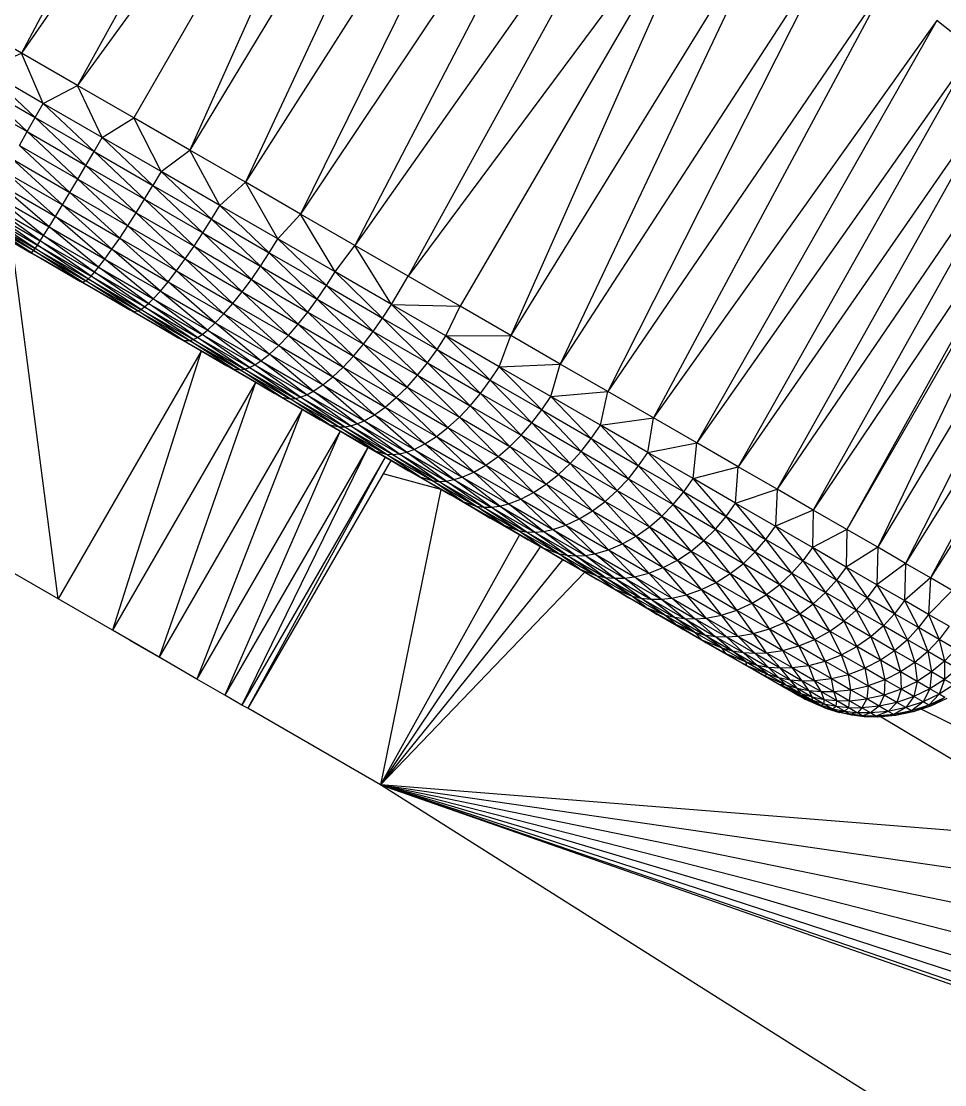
# Model space of a CAD drawing. Extents: x -94 to 59, y -4 to 130.
# Drawn here: x 33.1 to 38.58, y 49.33 to 55.65 of the extents above; entities that cross this region are included whole.
import ezdxf

# ---------------------------------------------------------------- set-up
doc = ezdxf.new("R2010")
doc.units = 0
doc.layers.get('0').update_dxf_attribs({"linetype": 'continuous'})

# ---------------------------------------------------------------- blocks, each defined once
blk = doc.blocks.new('SHAPE2DVIEW')
at = {"color": 0}
for p, q in [((34.9827, 59.0162), (33.0997, 55.4643)), ((35.3008, 58.6586), (33.0997, 55.4643)), ((35.3008, 58.6586), (33.4327, 55.272)), ((35.6275, 58.3081), (33.4327, 55.272)), ((35.6275, 58.3081), (33.7661, 55.0795)), ((35.6275, 58.3081), (34.0987, 54.8875)), ((35.9602, 57.9658), (34.0987, 54.8875)), ((35.9602, 57.9658), (34.4292, 54.6967)), ((36.2965, 57.6329), (34.4292, 54.6967)), ((36.2965, 57.6329), (34.7564, 54.5078)), ((36.6339, 57.3106), (34.7564, 54.5078)), ((36.6339, 57.3106), (35.079, 54.3216)), ((36.9698, 57), (35.079, 54.3216)), ((36.9698, 57), (35.3958, 54.1387)), ((37.3017, 56.7023), (35.3958, 54.1387)), ((37.3017, 56.7023), (35.7055, 53.9598)), ((37.3017, 56.7023), (36.0072, 53.7857)), ((37.6269, 56.4185), (36.0072, 53.7857)), ((37.6269, 56.4185), (36.2998, 53.6168)), ((37.943, 56.1494), (36.2998, 53.6168)), ((37.943, 56.1494), (36.5821, 53.4538)), ((38.2474, 55.8958), (36.5821, 53.4538)), ((38.2474, 55.8958), (36.8531, 53.2973)), ((33.0997, 55.4643), (32.7684, 55.6556)), ((38.5378, 55.6587), (36.8531, 53.2973)), ((38.5378, 55.6587), (37.1118, 53.1479)), ((38.7545, 55.4846), (38.5378, 55.6587)), ((38.7545, 55.4846), (37.1118, 53.1479)), ((38.7545, 55.4846), (37.3571, 53.0063)), ((32.8784, 55.3671), (33.0997, 55.4643)), ((33.4327, 55.272), (33.0997, 55.4643)), ((33.2282, 55.1651), (33.0997, 55.4643)), ((33.2282, 55.1651), (32.8784, 55.3671)), ((33.1803, 55.0811), (32.8784, 55.3671)), ((38.9602, 55.3215), (37.3571, 53.0063)), ((38.9602, 55.3215), (37.5879, 52.8731)), ((32.8313, 55.2827), (33.1803, 55.0811)), ((33.1332, 54.9977), (32.8313, 55.2827)), ((33.2282, 55.1651), (33.4327, 55.272)), ((33.7661, 55.0795), (33.4327, 55.272)), ((33.5789, 54.9626), (33.4327, 55.272)), ((32.7854, 55.1984), (33.1332, 54.9977)), ((33.1803, 55.0811), (33.2282, 55.1651)), ((33.5789, 54.9626), (33.2282, 55.1651)), ((33.5303, 54.8791), (33.2282, 55.1651)), ((39.1539, 55.1696), (37.5879, 52.8731)), ((39.1539, 55.1696), (37.8034, 52.7486)), ((33.1332, 54.9977), (33.1803, 55.0811)), ((33.1803, 55.0811), (33.5303, 54.8791)), ((33.4819, 54.7964), (33.1803, 55.0811)), ((33.5789, 54.9626), (33.7661, 55.0795)), ((34.0987, 54.8875), (33.7661, 55.0795)), ((33.9291, 54.7605), (33.7661, 55.0795)), ((33.0873, 54.9153), (33.1332, 54.9977)), ((33.1332, 54.9977), (33.4819, 54.7964)), ((33.434, 54.7151), (33.1332, 54.9977)), ((39.3347, 55.0292), (37.8034, 52.7486)), ((39.3347, 55.0292), (38.0029, 52.6334)), ((39.3691, 55.0052), (38.0029, 52.6334)), ((39.3691, 55.0052), (38.1859, 52.5278)), ((33.0873, 54.9153), (33.434, 54.7151)), ((33.3872, 54.6365), (33.0873, 54.9153)), ((33.5303, 54.8791), (33.5789, 54.9626)), ((33.9291, 54.7605), (33.5789, 54.9626)), ((33.8797, 54.6773), (33.5789, 54.9626)), ((33.4819, 54.7964), (33.5303, 54.8791)), ((33.5303, 54.8791), (33.8797, 54.6773)), ((33.83, 54.5954), (33.5303, 54.8791)), ((33.9291, 54.7605), (34.0987, 54.8875)), ((34.4292, 54.6967), (34.0987, 54.8875)), ((34.2772, 54.5595), (34.0987, 54.8875)), ((33.0432, 54.8351), (33.3872, 54.6365)), ((33.3423, 54.5618), (33.0432, 54.8351)), ((33.434, 54.7151), (33.4819, 54.7964)), ((33.4819, 54.7964), (33.83, 54.5954)), ((33.7801, 54.5153), (33.4819, 54.7964)), ((39.5776, 54.8452), (38.1859, 52.5278)), ((39.5776, 54.8452), (38.3516, 52.4321)), ((33.0017, 54.7584), (33.3423, 54.5618)), ((33.3004, 54.4928), (33.0017, 54.7584)), ((33.9291, 54.7605), (33.8797, 54.6773)), ((34.2772, 54.5595), (33.9291, 54.7605)), ((34.2272, 54.4767), (33.9291, 54.7605)), ((32.9638, 54.6871), (33.3004, 54.4928)), ((33.2628, 54.4316), (32.9638, 54.6871)), ((33.3872, 54.6365), (33.434, 54.7151)), ((33.434, 54.7151), (33.7801, 54.5153)), ((33.7306, 54.4382), (33.434, 54.7151)), ((33.83, 54.5954), (33.8797, 54.6773)), ((33.8797, 54.6773), (34.2272, 54.4767)), ((34.1761, 54.3955), (33.8797, 54.6773)), ((34.2772, 54.5595), (34.4292, 54.6967)), ((34.7564, 54.5078), (34.4292, 54.6967)), ((34.6219, 54.3604), (34.4292, 54.6967)), ((39.7619, 54.7052), (38.3516, 52.4321)), ((39.7619, 54.7052), (38.4995, 52.3467)), ((32.9307, 54.6233), (33.2628, 54.4316)), ((33.2306, 54.3801), (32.9307, 54.6233)), ((33.3423, 54.5618), (33.3872, 54.6365)), ((33.3872, 54.6365), (33.7306, 54.4382)), ((33.6824, 54.3654), (33.3872, 54.6365)), ((32.887, 54.5353), (33.2104, 54.3486)), ((33.1938, 54.3232), (32.887, 54.5353)), ((32.9034, 54.5691), (33.2306, 54.3801)), ((33.2104, 54.3486), (32.9034, 54.5691)), ((33.3004, 54.4928), (33.3423, 54.5618)), ((33.3423, 54.5618), (33.6824, 54.3654)), ((33.6365, 54.2988), (33.3423, 54.5618)), ((33.7801, 54.5153), (33.83, 54.5954)), ((33.83, 54.5954), (34.1761, 54.3955)), ((34.1242, 54.3166), (33.83, 54.5954)), ((34.2272, 54.4767), (34.2772, 54.5595)), ((34.6219, 54.3604), (34.2772, 54.5595)), ((34.5711, 54.2781), (34.2772, 54.5595)), ((39.9204, 54.5859), (38.4995, 52.3467)), ((32.8593, 54.4704), (33.1708, 54.2906)), ((33.1595, 54.2781), (32.8593, 54.4704)), ((32.8651, 54.4862), (33.1807, 54.304)), ((33.1708, 54.2906), (32.8651, 54.4862)), ((32.8743, 54.5077), (33.1938, 54.3232)), ((33.1807, 54.304), (32.8743, 54.5077)), ((33.2628, 54.4316), (33.3004, 54.4928)), ((33.3004, 54.4928), (33.6365, 54.2988)), ((33.5944, 54.2402), (33.3004, 54.4928)), ((33.7306, 54.4382), (33.7801, 54.5153)), ((33.7801, 54.5153), (34.1242, 54.3166)), ((34.0721, 54.241), (33.7801, 54.5153)), ((34.1761, 54.3955), (34.2272, 54.4767)), ((34.2272, 54.4767), (34.5711, 54.2781)), ((34.5188, 54.1977), (34.2272, 54.4767)), ((34.6219, 54.3604), (34.7564, 54.5078)), ((35.079, 54.3216), (34.7564, 54.5078)), ((34.9617, 54.1642), (34.7564, 54.5078)), ((32.856, 54.4533), (33.155, 54.2777)), ((32.856, 54.4533), (33.1595, 54.2781)), ((33.155, 54.2777), (32.8598, 54.4481)), ((33.2306, 54.3801), (33.2628, 54.4316)), ((33.2628, 54.4316), (33.5944, 54.2402)), ((33.5573, 54.1915), (33.2628, 54.4316)), ((33.6824, 54.3654), (33.7306, 54.4382)), ((33.7306, 54.4382), (34.0721, 54.241)), ((34.0205, 54.1702), (33.7306, 54.4382)), ((33.3173, 52.221), (33.0415, 54.3432)), ((33.1938, 54.3232), (33.2104, 54.3486)), ((33.2104, 54.3486), (33.2306, 54.3801)), ((33.2104, 54.3486), (33.5333, 54.1621)), ((33.5128, 54.1391), (33.2104, 54.3486)), ((33.2306, 54.3801), (33.5573, 54.1915)), ((33.5333, 54.1621), (33.2306, 54.3801)), ((33.6365, 54.2988), (33.6824, 54.3654)), ((33.6824, 54.3654), (34.0205, 54.1702)), ((33.9706, 54.1058), (33.6824, 54.3654)), ((34.1242, 54.3166), (34.1761, 54.3955)), ((34.1761, 54.3955), (34.5188, 54.1977)), ((34.465, 54.1199), (34.1761, 54.3955)), ((34.5711, 54.2781), (34.6219, 54.3604)), ((34.9617, 54.1642), (34.6219, 54.3604)), ((34.9103, 54.0824), (34.6219, 54.3604)), ((33.1595, 54.2781), (33.1708, 54.2906)), ((33.1708, 54.2906), (33.1807, 54.304)), ((33.1708, 54.2906), (33.4818, 54.111)), ((33.4624, 54.1032), (33.1708, 54.2906)), ((33.1807, 54.304), (33.1938, 54.3232)), ((33.1807, 54.304), (33.4957, 54.1221)), ((33.4818, 54.111), (33.1807, 54.304)), ((33.1938, 54.3232), (33.5128, 54.1391)), ((33.4957, 54.1221), (33.1938, 54.3232)), ((33.5944, 54.2402), (33.6365, 54.2988)), ((33.6365, 54.2988), (33.9706, 54.1058)), ((33.924, 54.0499), (33.6365, 54.2988)), ((34.0721, 54.241), (34.1242, 54.3166)), ((34.1242, 54.3166), (34.465, 54.1199)), ((34.4102, 54.0458), (34.1242, 54.3166)), ((34.9617, 54.1642), (35.079, 54.3216)), ((35.3958, 54.1387), (35.079, 54.3216)), ((35.2964, 53.971), (35.079, 54.3216)), ((33.1595, 54.2781), (33.155, 54.2777)), ((33.4498, 54.1075), (33.155, 54.2777)), ((33.1595, 54.2781), (33.4498, 54.1075)), ((33.1595, 54.2781), (33.4624, 54.1032)), ((33.95, 53.8187), (33.2115, 54.2451)), ((33.5573, 54.1915), (33.5944, 54.2402)), ((33.5944, 54.2402), (33.924, 54.0499)), ((33.8822, 54.004), (33.5944, 54.2402)), ((34.0205, 54.1702), (34.0721, 54.241)), ((34.0721, 54.241), (34.4102, 54.0458)), ((34.3552, 53.9769), (34.0721, 54.241)), ((34.5188, 54.1977), (34.5711, 54.2781)), ((34.5711, 54.2781), (34.9103, 54.0824)), ((34.8566, 54.0026), (34.5711, 54.2781)), ((33.5128, 54.1391), (33.5333, 54.1621)), ((33.5333, 54.1621), (33.5573, 54.1915)), ((33.5333, 54.1621), (33.8544, 53.9768)), ((33.83, 53.9559), (33.5333, 54.1621)), ((33.5573, 54.1915), (33.8822, 54.004)), ((33.8544, 53.9768), (33.5573, 54.1915)), ((33.9706, 54.1058), (34.0205, 54.1702)), ((34.0205, 54.1702), (34.3552, 53.9769)), ((34.3015, 53.9148), (34.0205, 54.1702)), ((34.465, 54.1199), (34.5188, 54.1977)), ((34.5188, 54.1977), (34.8566, 54.0026)), ((34.8009, 53.9259), (34.5188, 54.1977)), ((34.9103, 54.0824), (34.9617, 54.1642)), ((35.2964, 53.971), (34.9617, 54.1642)), ((35.2441, 53.8896), (34.9617, 54.1642)), ((33.8627, 53.8691), (33.4018, 54.1352)), ((33.4624, 54.1032), (33.4498, 54.1075)), ((33.743, 53.9382), (33.4498, 54.1075)), ((33.4624, 54.1032), (33.4818, 54.111)), ((33.4624, 54.1032), (33.743, 53.9382)), ((33.4624, 54.1032), (33.7636, 53.9293)), ((33.4818, 54.111), (33.4957, 54.1221)), ((33.4818, 54.111), (33.7911, 53.9324)), ((33.7636, 53.9293), (33.4818, 54.111)), ((33.4957, 54.1221), (33.5128, 54.1391)), ((33.4957, 54.1221), (33.8089, 53.9413)), ((33.7911, 53.9324), (33.4957, 54.1221)), ((33.5128, 54.1391), (33.83, 53.9559)), ((33.8089, 53.9413), (33.5128, 54.1391)), ((33.924, 54.0499), (33.9706, 54.1058)), ((33.9706, 54.1058), (34.3015, 53.9148)), ((34.2505, 53.8614), (33.9706, 54.1058)), ((34.4102, 54.0458), (34.465, 54.1199)), ((34.465, 54.1199), (34.8009, 53.9259)), ((34.7435, 53.8534), (34.465, 54.1199)), ((35.2964, 53.971), (35.3958, 54.1387)), ((35.7055, 53.9598), (35.3958, 54.1387)), ((33.8822, 54.004), (33.924, 54.0499)), ((33.924, 54.0499), (34.2505, 53.8614)), ((34.2038, 53.8183), (33.924, 54.0499)), ((34.3552, 53.9769), (34.4102, 54.0458)), ((34.4102, 54.0458), (34.7435, 53.8534)), ((34.6853, 53.7864), (34.4102, 54.0458)), ((34.8566, 54.0026), (34.9103, 54.0824)), ((34.9103, 54.0824), (35.2441, 53.8896)), ((35.1892, 53.8106), (34.9103, 54.0824)), ((33.83, 53.9559), (33.8544, 53.9768)), ((33.8544, 53.9768), (33.8822, 54.004)), ((33.8544, 53.9768), (34.1723, 53.7932)), ((34.144, 53.7746), (33.8544, 53.9768)), ((33.8822, 54.004), (34.2038, 53.8183)), ((34.1723, 53.7932), (33.8822, 54.004)), ((34.3015, 53.9148), (34.3552, 53.9769)), ((34.3552, 53.9769), (34.6853, 53.7864)), ((34.6276, 53.7265), (34.3552, 53.9769)), ((34.8009, 53.9259), (34.8566, 54.0026)), ((34.8566, 54.0026), (35.1892, 53.8106)), ((35.1315, 53.7351), (34.8566, 54.0026)), ((35.2441, 53.8896), (35.2964, 53.971)), ((35.2964, 53.971), (35.7055, 53.9598)), ((35.6208, 53.7837), (35.2964, 53.971)), ((35.5679, 53.7026), (35.2964, 53.971)), ((33.7636, 53.9293), (33.743, 53.9382)), ((34.0332, 53.7707), (33.743, 53.9382)), ((33.7636, 53.9293), (33.7911, 53.9324)), ((33.7636, 53.9293), (34.0332, 53.7707)), ((33.7636, 53.9293), (34.0619, 53.7571)), ((33.7911, 53.9324), (33.8089, 53.9413)), ((33.7911, 53.9324), (34.0973, 53.7557)), ((34.0619, 53.7571), (33.7911, 53.9324)), ((33.8089, 53.9413), (33.83, 53.9559)), ((33.8089, 53.9413), (34.1191, 53.7622)), ((34.0973, 53.7557), (33.8089, 53.9413)), ((33.83, 53.9559), (34.144, 53.7746)), ((34.1191, 53.7622), (33.83, 53.9559)), ((34.2505, 53.8614), (34.3015, 53.9148)), ((34.3015, 53.9148), (34.6276, 53.7265)), ((34.5722, 53.6756), (34.3015, 53.9148)), ((34.7435, 53.8534), (34.8009, 53.9259)), ((34.8009, 53.9259), (35.1315, 53.7351)), ((35.0714, 53.6641), (34.8009, 53.9259)), ((35.6208, 53.7837), (35.7055, 53.9598)), ((36.0072, 53.7857), (35.7055, 53.9598)), ((34.2038, 53.8183), (34.2505, 53.8614)), ((34.2505, 53.8614), (34.5722, 53.6756)), ((34.5209, 53.6352), (34.2505, 53.8614)), ((34.6853, 53.7864), (34.7435, 53.8534)), ((34.7435, 53.8534), (35.0714, 53.6641)), ((35.0099, 53.599), (34.7435, 53.8534)), ((35.1892, 53.8106), (35.2441, 53.8896)), ((35.2441, 53.8896), (35.5679, 53.7026)), ((35.5119, 53.6243), (35.2441, 53.8896)), ((34.1191, 53.7622), (34.144, 53.7746)), ((34.144, 53.7746), (34.1723, 53.7932)), ((34.144, 53.7746), (34.4536, 53.5959)), ((34.4248, 53.5857), (34.144, 53.7746)), ((34.1723, 53.7932), (34.2038, 53.8183)), ((34.1723, 53.7932), (34.4857, 53.6123)), ((34.4536, 53.5959), (34.1723, 53.7932)), ((34.2038, 53.8183), (34.5209, 53.6352)), ((34.4857, 53.6123), (34.2038, 53.8183)), ((34.6276, 53.7265), (34.6853, 53.7864)), ((34.6853, 53.7864), (35.0099, 53.599)), ((34.9483, 53.5414), (34.6853, 53.7864)), ((35.1315, 53.7351), (35.1892, 53.8106)), ((35.1892, 53.8106), (35.5119, 53.6243)), ((35.4524, 53.5498), (35.1892, 53.8106)), ((35.5679, 53.7026), (35.6208, 53.7837)), ((35.6208, 53.7837), (36.0072, 53.7857)), ((35.9375, 53.6009), (35.6208, 53.7837)), ((35.8839, 53.5202), (35.6208, 53.7837)), ((35.9375, 53.6009), (36.0072, 53.7857)), ((36.2998, 53.6168), (36.0072, 53.7857)), ((34.0619, 53.7571), (34.0332, 53.7707)), ((34.3193, 53.6055), (34.0332, 53.7707)), ((34.0619, 53.7571), (34.3193, 53.6055)), ((34.0619, 53.7571), (34.3559, 53.5873)), ((34.0619, 53.7571), (34.0973, 53.7557)), ((34.0973, 53.7557), (34.1191, 53.7622)), ((34.0973, 53.7557), (34.3991, 53.5814)), ((34.3559, 53.5873), (34.0973, 53.7557)), ((34.1191, 53.7622), (34.4248, 53.5857)), ((34.3991, 53.5814), (34.1191, 53.7622)), ((34.5722, 53.6756), (34.6276, 53.7265)), ((34.6276, 53.7265), (34.9483, 53.5414)), ((34.8886, 53.493), (34.6276, 53.7265)), ((35.0714, 53.6641), (35.1315, 53.7351)), ((35.1315, 53.7351), (35.4524, 53.5498)), ((35.3899, 53.4802), (35.1315, 53.7351)), ((34.1674, 53.6932), (33.3173, 52.221)), ((34.1674, 53.6932), (33.6389, 52.0353)), ((34.5209, 53.6352), (34.5722, 53.6756)), ((34.5722, 53.6756), (34.8886, 53.493)), ((34.8325, 53.4553), (34.5722, 53.6756)), ((35.0099, 53.599), (35.0714, 53.6641)), ((35.0714, 53.6641), (35.3899, 53.4802)), ((35.3253, 53.4169), (35.0714, 53.6641)), ((35.5119, 53.6243), (35.5679, 53.7026)), ((35.5679, 53.7026), (35.8839, 53.5202)), ((35.8267, 53.4426), (35.5679, 53.7026)), ((34.3559, 53.5873), (34.3193, 53.6055)), ((34.6, 53.4434), (34.3193, 53.6055)), ((34.3559, 53.5873), (34.6, 53.4434)), ((34.3559, 53.5873), (34.6445, 53.4207)), ((34.3559, 53.5873), (34.3991, 53.5814)), ((34.3991, 53.5814), (34.4248, 53.5857)), ((34.4248, 53.5857), (34.4536, 53.5959)), ((34.4248, 53.5857), (34.7251, 53.4123)), ((34.6956, 53.4103), (34.4248, 53.5857)), ((34.4536, 53.5959), (34.4857, 53.6123)), ((34.4536, 53.5959), (34.7577, 53.4203)), ((34.7251, 53.4123), (34.4536, 53.5959)), ((34.4857, 53.6123), (34.5209, 53.6352)), ((34.4857, 53.6123), (34.7936, 53.4345)), ((34.7577, 53.4203), (34.4857, 53.6123)), ((34.5209, 53.6352), (34.8325, 53.4553)), ((34.7936, 53.4345), (34.5209, 53.6352)), ((34.9483, 53.5414), (35.0099, 53.599)), ((35.0099, 53.599), (35.3253, 53.4169)), ((35.2602, 53.3613), (35.0099, 53.599)), ((35.4524, 53.5498), (35.5119, 53.6243)), ((35.5119, 53.6243), (35.8267, 53.4426)), ((35.7654, 53.3691), (35.5119, 53.6243)), ((35.8839, 53.5202), (35.9375, 53.6009)), ((35.9375, 53.6009), (36.2998, 53.6168)), ((36.2439, 53.424), (35.9375, 53.6009)), ((36.1897, 53.3437), (35.9375, 53.6009)), ((36.2439, 53.424), (36.2998, 53.6168)), ((36.5821, 53.4538), (36.2998, 53.6168)), ((34.3991, 53.5814), (34.6956, 53.4103)), ((34.6445, 53.4207), (34.3991, 53.5814)), ((34.8886, 53.493), (34.9483, 53.5414)), ((34.9483, 53.5414), (35.2602, 53.3613)), ((35.1963, 53.3153), (34.9483, 53.5414)), ((35.3899, 53.4802), (35.4524, 53.5498)), ((35.4524, 53.5498), (35.7654, 53.3691)), ((35.7005, 53.3009), (35.4524, 53.5498)), ((34.4889, 53.5076), (33.6389, 52.0353)), ((34.4889, 53.5076), (33.9164, 51.8751)), ((34.6247, 53.4291), (34.5003, 53.501)), ((34.6054, 53.4403), (34.5621, 53.4653)), ((34.8325, 53.4553), (34.8886, 53.493)), ((34.8886, 53.493), (35.1963, 53.3153)), ((35.1358, 53.2802), (34.8886, 53.493)), ((35.3253, 53.4169), (35.3899, 53.4802)), ((35.3899, 53.4802), (35.7005, 53.3009)), ((35.6329, 53.2393), (35.3899, 53.4802)), ((35.8267, 53.4426), (35.8839, 53.5202)), ((35.8839, 53.5202), (36.1897, 53.3437)), ((36.1313, 53.2667), (35.8839, 53.5202)), ((34.6445, 53.4207), (34.6, 53.4434)), ((34.8741, 53.2851), (34.6, 53.4434)), ((34.6445, 53.4207), (34.8741, 53.2851)), ((34.6445, 53.4207), (34.9261, 53.2581)), ((34.6445, 53.4207), (34.6956, 53.4103)), ((34.6956, 53.4103), (34.7251, 53.4123)), ((34.6956, 53.4103), (34.9846, 53.2434)), ((34.9261, 53.2581), (34.6956, 53.4103)), ((34.7251, 53.4123), (34.7577, 53.4203)), ((34.7251, 53.4123), (35.0178, 53.2433)), ((34.9846, 53.2434), (34.7251, 53.4123)), ((34.7577, 53.4203), (34.7936, 53.4345)), ((34.7577, 53.4203), (35.0541, 53.2492)), ((35.0178, 53.2433), (34.7577, 53.4203)), ((34.7936, 53.4345), (34.8325, 53.4553)), ((34.7936, 53.4345), (35.0935, 53.2614)), ((35.0541, 53.2492), (34.7936, 53.4345)), ((34.8325, 53.4553), (35.1358, 53.2802)), ((35.0935, 53.2614), (34.8325, 53.4553)), ((35.2602, 53.3613), (35.3253, 53.4169)), ((35.3253, 53.4169), (35.6329, 53.2393)), ((35.5641, 53.1859), (35.3253, 53.4169)), ((35.7654, 53.3691), (35.8267, 53.4426)), ((35.8267, 53.4426), (36.1313, 53.2667)), ((36.0683, 53.1942), (35.8267, 53.4426)), ((36.1897, 53.3437), (36.2439, 53.424)), ((36.2439, 53.424), (36.5821, 53.4538)), ((36.5387, 53.2538), (36.2439, 53.424)), ((36.484, 53.1738), (36.2439, 53.424)), ((36.5387, 53.2538), (36.5821, 53.4538)), ((36.8531, 53.2973), (36.5821, 53.4538)), ((34.7664, 53.3473), (33.9164, 51.8751)), ((34.7664, 53.3473), (34.1415, 51.7451)), ((35.1963, 53.3153), (35.2602, 53.3613)), ((35.2602, 53.3613), (35.5641, 53.1859)), ((35.4962, 53.1422), (35.2602, 53.3613)), ((35.7005, 53.3009), (35.7654, 53.3691)), ((35.7654, 53.3691), (36.0683, 53.1942)), ((36.001, 53.1274), (35.7654, 53.3691)), ((36.1313, 53.2667), (36.1897, 53.3437)), ((36.1897, 53.3437), (36.484, 53.1738)), ((36.4245, 53.0975), (36.1897, 53.3437)), ((34.9261, 53.2581), (34.8741, 53.2851)), ((35.1407, 53.1312), (34.8741, 53.2851)), ((35.0935, 53.2614), (35.1358, 53.2802)), ((35.1358, 53.2802), (35.1963, 53.3153)), ((35.1358, 53.2802), (35.4313, 53.1096)), ((35.3855, 53.0928), (35.1358, 53.2802)), ((35.1963, 53.3153), (35.4962, 53.1422)), ((35.4313, 53.1096), (35.1963, 53.3153)), ((35.6329, 53.2393), (35.7005, 53.3009)), ((35.7005, 53.3009), (36.001, 53.1274)), ((35.9304, 53.0675), (35.7005, 53.3009)), ((36.5387, 53.2538), (36.8531, 53.2973)), ((36.8209, 53.0909), (36.8531, 53.2973)), ((37.1118, 53.1479), (36.8531, 53.2973)), ((34.9915, 53.2174), (34.1415, 51.7451)), ((34.9915, 53.2174), (34.3074, 51.6494)), ((34.9261, 53.2581), (35.1407, 53.1312)), ((34.9261, 53.2581), (35.2001, 53.1)), ((34.9261, 53.2581), (34.9846, 53.2434)), ((34.9846, 53.2434), (35.2659, 53.081)), ((35.2001, 53.1), (34.9846, 53.2434)), ((34.9846, 53.2434), (35.0178, 53.2433)), ((35.0178, 53.2433), (35.0541, 53.2492)), ((35.0178, 53.2433), (35.3027, 53.0789)), ((35.2659, 53.081), (35.0178, 53.2433)), ((35.0541, 53.2492), (35.0935, 53.2614)), ((35.0541, 53.2492), (35.3426, 53.0827)), ((35.3027, 53.0789), (35.0541, 53.2492)), ((35.0935, 53.2614), (35.3855, 53.0928)), ((35.3426, 53.0827), (35.0935, 53.2614)), ((35.5641, 53.1859), (35.6329, 53.2393)), ((35.6329, 53.2393), (35.9304, 53.0675)), ((35.8581, 53.0161), (35.6329, 53.2393)), ((36.0683, 53.1942), (36.1313, 53.2667)), ((36.1313, 53.2667), (36.4245, 53.0975)), ((36.3598, 53.0259), (36.1313, 53.2667)), ((36.484, 53.1738), (36.5387, 53.2538)), ((36.8209, 53.0909), (36.5387, 53.2538)), ((36.7656, 53.0112), (36.5387, 53.2538)), ((35.1574, 53.1216), (35.0236, 53.1988)), ((35.2696, 53.0568), (35.0669, 53.1738)), ((35.4962, 53.1422), (35.5641, 53.1859)), ((35.5641, 53.1859), (35.8581, 53.0161)), ((35.7863, 52.9747), (35.5641, 53.1859)), ((36.001, 53.1274), (36.0683, 53.1942)), ((36.0683, 53.1942), (36.3598, 53.0259)), ((36.2902, 52.9604), (36.0683, 53.1942)), ((36.4245, 53.0975), (36.484, 53.1738)), ((36.484, 53.1738), (36.7656, 53.0112)), ((36.705, 52.9355), (36.484, 53.1738)), ((36.8209, 53.0909), (37.1118, 53.1479)), ((37.0891, 52.936), (37.1118, 53.1479)), ((37.3571, 53.0063), (37.1118, 53.1479)), ((35.1574, 53.1216), (34.3074, 51.6494)), ((35.1574, 53.1216), (34.409, 51.5907)), ((35.2001, 53.1), (35.1407, 53.1312)), ((35.3987, 52.9823), (35.1407, 53.1312)), ((35.259, 53.063), (35.1574, 53.1216)), ((35.2001, 53.1), (35.3987, 52.9823)), ((35.2001, 53.1), (35.4651, 52.9469)), ((35.2001, 53.1), (35.2659, 53.081)), ((35.2659, 53.081), (35.538, 52.9239)), ((35.4651, 52.9469), (35.2659, 53.081)), ((35.2659, 53.081), (35.3027, 53.0789)), ((35.3027, 53.0789), (35.3426, 53.0827)), ((35.3426, 53.0827), (35.3855, 53.0928)), ((35.3426, 53.0827), (35.6217, 52.9215)), ((35.5784, 52.9197), (35.3426, 53.0827)), ((35.3855, 53.0928), (35.4313, 53.1096)), ((35.3855, 53.0928), (35.668, 52.9297)), ((35.6217, 52.9215), (35.3855, 53.0928)), ((35.4313, 53.1096), (35.4962, 53.1422)), ((35.4313, 53.1096), (35.7172, 52.9445)), ((35.668, 52.9297), (35.4313, 53.1096)), ((35.4962, 53.1422), (35.7863, 52.9747)), ((35.7172, 52.9445), (35.4962, 53.1422)), ((35.9304, 53.0675), (36.001, 53.1274)), ((36.001, 53.1274), (36.2902, 52.9604)), ((36.2168, 52.9022), (36.001, 53.1274)), ((36.3598, 53.0259), (36.4245, 53.0975)), ((36.4245, 53.0975), (36.705, 52.9355)), ((36.6387, 52.8649), (36.4245, 53.0975)), ((36.7656, 53.0112), (36.8209, 53.0909)), ((37.0891, 52.936), (36.8209, 53.0909)), ((37.0332, 52.8567), (36.8209, 53.0909)), ((35.259, 53.063), (34.409, 51.5907)), ((35.259, 53.063), (34.4432, 51.571)), ((35.2932, 53.0432), (34.4432, 51.571)), ((35.2932, 53.0432), (35.259, 53.063)), ((35.3027, 53.0789), (35.5784, 52.9197)), ((35.538, 52.9239), (35.3027, 53.0789)), ((35.7863, 52.9747), (35.8581, 53.0161)), ((35.8581, 53.0161), (35.9304, 53.0675)), ((35.8581, 53.0161), (36.1412, 52.8527)), ((36.0656, 52.8135), (35.8581, 53.0161)), ((35.9304, 53.0675), (36.2168, 52.9022)), ((36.1412, 52.8527), (35.9304, 53.0675)), ((36.2902, 52.9604), (36.3598, 53.0259)), ((36.3598, 53.0259), (36.6387, 52.8649)), ((36.567, 52.8006), (36.3598, 53.0259)), ((35.5909, 52.8713), (35.2478, 52.9646)), ((35.4651, 52.9469), (35.3987, 52.9823)), ((35.647, 52.839), (35.3987, 52.9823)), ((35.7172, 52.9445), (35.7863, 52.9747)), ((35.7863, 52.9747), (36.0656, 52.8135)), ((35.9923, 52.7857), (35.7863, 52.9747)), ((36.2168, 52.9022), (36.2902, 52.9604)), ((36.2902, 52.9604), (36.567, 52.8006)), ((36.4908, 52.7439), (36.2902, 52.9604)), ((36.705, 52.9355), (36.7656, 53.0112)), ((36.7656, 53.0112), (37.0332, 52.8567)), ((36.9716, 52.7816), (36.7656, 53.0112)), ((37.0891, 52.936), (37.3571, 53.0063)), ((37.342, 52.79), (37.3571, 53.0063)), ((37.5879, 52.8731), (37.3571, 53.0063)), ((35.4651, 52.9469), (35.647, 52.839)), ((35.4651, 52.9469), (35.7203, 52.7996)), ((35.4651, 52.9469), (35.538, 52.9239)), ((35.538, 52.9239), (35.8, 52.7726)), ((35.7203, 52.7996), (35.538, 52.9239)), ((35.538, 52.9239), (35.5784, 52.9197)), ((35.5784, 52.9197), (35.6217, 52.9215)), ((35.5784, 52.9197), (35.8437, 52.7665)), ((35.8, 52.7726), (35.5784, 52.9197)), ((35.6217, 52.9215), (35.668, 52.9297)), ((35.6217, 52.9215), (35.8904, 52.7664)), ((35.8437, 52.7665), (35.6217, 52.9215)), ((35.668, 52.9297), (35.7172, 52.9445)), ((35.668, 52.9297), (35.94, 52.7727)), ((35.8904, 52.7664), (35.668, 52.9297)), ((35.7172, 52.9445), (35.9923, 52.7857)), ((35.94, 52.7727), (35.7172, 52.9445)), ((36.1412, 52.8527), (36.2168, 52.9022)), ((36.2168, 52.9022), (36.4908, 52.7439)), ((36.412, 52.6963), (36.2168, 52.9022)), ((36.6387, 52.8649), (36.705, 52.9355)), ((36.705, 52.9355), (36.9716, 52.7816)), ((36.9038, 52.7118), (36.705, 52.9355)), ((37.0332, 52.8567), (37.0891, 52.936)), ((37.342, 52.79), (37.0891, 52.936)), ((37.2856, 52.711), (37.0891, 52.936)), ((33.3173, 52.221), (32.1915, 52.871)), ((35.5909, 52.8713), (35.2319, 51.1156)), ((35.7203, 52.7996), (35.647, 52.839)), ((35.8845, 52.7018), (35.647, 52.839)), ((36.0656, 52.8135), (36.1412, 52.8527)), ((36.1412, 52.8527), (36.412, 52.6963)), ((36.3328, 52.6592), (36.1412, 52.8527)), ((36.567, 52.8006), (36.6387, 52.8649)), ((36.6387, 52.8649), (36.9038, 52.7118)), ((36.83, 52.6487), (36.6387, 52.8649)), ((36.9716, 52.7816), (37.0332, 52.8567)), ((37.0332, 52.8567), (37.2856, 52.711)), ((37.2231, 52.6364), (37.0332, 52.8567)), ((37.342, 52.79), (37.5879, 52.8731)), ((37.5879, 52.8731), (37.5786, 52.6534)), ((37.8034, 52.7486), (37.5879, 52.8731)), ((35.7203, 52.7996), (35.8845, 52.7018)), ((35.7203, 52.7996), (35.9644, 52.6587)), ((35.7203, 52.7996), (35.8, 52.7726)), ((35.8, 52.7726), (36.0506, 52.6279)), ((35.9644, 52.6587), (35.8, 52.7726)), ((35.8, 52.7726), (35.8437, 52.7665)), ((35.8437, 52.7665), (36.0976, 52.6199)), ((36.0506, 52.6279), (35.8437, 52.7665)), ((35.8437, 52.7665), (35.8904, 52.7664)), ((35.8904, 52.7664), (35.94, 52.7727)), ((35.8904, 52.7664), (36.1474, 52.618)), ((36.0976, 52.6199), (35.8904, 52.7664)), ((35.94, 52.7727), (35.9923, 52.7857)), ((35.94, 52.7727), (36.2002, 52.6224)), ((36.1474, 52.618), (35.94, 52.7727)), ((35.9923, 52.7857), (36.0656, 52.8135)), ((35.9923, 52.7857), (36.2556, 52.6337)), ((36.2002, 52.6224), (35.9923, 52.7857)), ((36.0656, 52.8135), (36.3328, 52.6592)), ((36.2556, 52.6337), (36.0656, 52.8135)), ((36.4908, 52.7439), (36.567, 52.8006)), ((36.567, 52.8006), (36.83, 52.6487)), ((36.7513, 52.5936), (36.567, 52.8006)), ((36.9038, 52.7118), (36.9716, 52.7816)), ((36.9716, 52.7816), (37.2231, 52.6364)), ((37.1539, 52.5675), (36.9716, 52.7816)), ((37.2856, 52.711), (37.342, 52.79)), ((37.342, 52.79), (37.5786, 52.6534)), ((37.5217, 52.5747), (37.342, 52.79)), ((35.9644, 52.6587), (35.8845, 52.7018)), ((36.1103, 52.5714), (35.8845, 52.7018)), ((36.412, 52.6963), (36.4908, 52.7439)), ((36.4908, 52.7439), (36.7513, 52.5936)), ((36.6693, 52.5477), (36.4908, 52.7439)), ((36.83, 52.6487), (36.9038, 52.7118)), ((36.9038, 52.7118), (37.1539, 52.5675)), ((37.0781, 52.5055), (36.9038, 52.7118)), ((37.2231, 52.6364), (37.2856, 52.711)), ((37.2856, 52.711), (37.5217, 52.5747)), ((37.4582, 52.5006), (37.2856, 52.711)), ((37.8034, 52.7486), (37.5786, 52.6534)), ((37.8034, 52.7486), (37.7979, 52.5268)), ((38.0029, 52.6334), (37.8034, 52.7486)), ((35.9644, 52.6587), (36.1103, 52.5714)), ((35.9644, 52.6587), (36.1964, 52.5247)), ((35.9644, 52.6587), (36.0506, 52.6279)), ((36.2556, 52.6337), (36.3328, 52.6592)), ((36.3328, 52.6592), (36.412, 52.6963)), ((36.3328, 52.6592), (36.5867, 52.5126)), ((36.5058, 52.4892), (36.3328, 52.6592)), ((36.412, 52.6963), (36.6693, 52.5477)), ((36.5867, 52.5126), (36.412, 52.6963)), ((36.7513, 52.5936), (36.83, 52.6487)), ((36.83, 52.6487), (37.0781, 52.5055)), ((36.997, 52.4517), (36.83, 52.6487)), ((37.5217, 52.5747), (37.5786, 52.6534)), ((37.5786, 52.6534), (37.7405, 52.4483)), ((37.7979, 52.5268), (37.5786, 52.6534)), ((36.058, 52.6016), (35.2319, 51.1156)), ((36.0506, 52.6279), (36.2888, 52.4904)), ((36.1964, 52.5247), (36.0506, 52.6279)), ((36.0506, 52.6279), (36.0976, 52.6199)), ((36.0976, 52.6199), (36.3389, 52.4806)), ((36.2888, 52.4904), (36.0976, 52.6199)), ((36.0976, 52.6199), (36.1474, 52.618)), ((36.1474, 52.618), (36.2002, 52.6224)), ((36.1474, 52.618), (36.3918, 52.4769)), ((36.3389, 52.4806), (36.1474, 52.618)), ((36.2002, 52.6224), (36.2556, 52.6337)), ((36.2002, 52.6224), (36.4475, 52.4796)), ((36.3918, 52.4769), (36.2002, 52.6224)), ((36.2556, 52.6337), (36.5058, 52.4892)), ((36.4475, 52.4796), (36.2556, 52.6337)), ((36.6693, 52.5477), (36.7513, 52.5936)), ((36.7513, 52.5936), (36.997, 52.4517)), ((36.9121, 52.4076), (36.7513, 52.5936)), ((37.1539, 52.5675), (37.2231, 52.6364)), ((37.2231, 52.6364), (37.4582, 52.5006)), ((37.3877, 52.4325), (37.2231, 52.6364)), ((37.4582, 52.5006), (37.5217, 52.5747)), ((37.5217, 52.5747), (37.7405, 52.4483)), ((37.6763, 52.3747), (37.5217, 52.5747)), ((38.0029, 52.6334), (37.7979, 52.5268)), ((38.0029, 52.6334), (37.9992, 52.4106)), ((38.1859, 52.5278), (38.0029, 52.6334)), ((36.1799, 52.5313), (35.2319, 51.1156)), ((36.1964, 52.5247), (36.1103, 52.5714)), ((36.3233, 52.4485), (36.1103, 52.5714)), ((36.1964, 52.5247), (36.3233, 52.4485)), ((36.1964, 52.5247), (36.4153, 52.3983)), ((36.1964, 52.5247), (36.2888, 52.4904)), ((36.5058, 52.4892), (36.5867, 52.5126)), ((36.5867, 52.5126), (36.6693, 52.5477)), ((36.5867, 52.5126), (36.8262, 52.3743)), ((36.7419, 52.3529), (36.5867, 52.5126)), ((36.6693, 52.5477), (36.9121, 52.4076)), ((36.8262, 52.3743), (36.6693, 52.5477)), ((37.0781, 52.5055), (37.1539, 52.5675)), ((37.1539, 52.5675), (37.3877, 52.4325)), ((37.3102, 52.3715), (37.1539, 52.5675)), ((37.7979, 52.5268), (37.7405, 52.4483)), ((37.7979, 52.5268), (37.9414, 52.3324)), ((37.9992, 52.4106), (37.7979, 52.5268)), ((38.1859, 52.5278), (37.9992, 52.4106)), ((38.1859, 52.5278), (38.1817, 52.3052)), ((38.3516, 52.4321), (38.1859, 52.5278)), ((36.3134, 52.4542), (35.2319, 51.1156)), ((36.2888, 52.4904), (36.5135, 52.3606)), ((36.4153, 52.3983), (36.2888, 52.4904)), ((36.2888, 52.4904), (36.3389, 52.4806)), ((36.4153, 52.3983), (36.3233, 52.4485)), ((36.5224, 52.3335), (36.3233, 52.4485)), ((36.3389, 52.4806), (36.5664, 52.3492)), ((36.5135, 52.3606), (36.3389, 52.4806)), ((36.3389, 52.4806), (36.3918, 52.4769)), ((36.3918, 52.4769), (36.4475, 52.4796)), ((36.3918, 52.4769), (36.6222, 52.3438)), ((36.5664, 52.3492), (36.3918, 52.4769)), ((36.4475, 52.4796), (36.5058, 52.4892)), ((36.4475, 52.4796), (36.6808, 52.345)), ((36.6222, 52.3438), (36.4475, 52.4796)), ((36.5058, 52.4892), (36.7419, 52.3529)), ((36.6808, 52.345), (36.5058, 52.4892)), ((36.9121, 52.4076), (36.997, 52.4517)), ((36.997, 52.4517), (37.0781, 52.5055)), ((36.997, 52.4517), (37.2267, 52.3191)), ((37.1391, 52.2765), (36.997, 52.4517)), ((37.0781, 52.5055), (37.3102, 52.3715)), ((37.2267, 52.3191), (37.0781, 52.5055)), ((37.3877, 52.4325), (37.4582, 52.5006)), ((37.4582, 52.5006), (37.6763, 52.3747)), ((37.6045, 52.3073), (37.4582, 52.5006)), ((37.6763, 52.3747), (37.7405, 52.4483)), ((37.7405, 52.4483), (37.8764, 52.2592)), ((37.9414, 52.3324), (37.7405, 52.4483)), ((36.4153, 52.3983), (36.5224, 52.3335)), ((36.4153, 52.3983), (36.6199, 52.2802)), ((36.4153, 52.3983), (36.5135, 52.3606)), ((36.8262, 52.3743), (36.9121, 52.4076)), ((36.9121, 52.4076), (37.1391, 52.2765)), ((37.0502, 52.245), (36.9121, 52.4076)), ((37.3102, 52.3715), (37.3877, 52.4325)), ((37.3877, 52.4325), (37.6045, 52.3073)), ((37.5252, 52.2474), (37.3877, 52.4325)), ((37.9992, 52.4106), (37.9414, 52.3324)), ((37.9992, 52.4106), (38.1236, 52.2272)), ((38.1817, 52.3052), (37.9992, 52.4106)), ((38.3516, 52.4321), (38.1817, 52.3052)), ((38.3516, 52.4321), (38.3448, 52.211)), ((38.4995, 52.3467), (38.3516, 52.4321)), ((36.4447, 52.3784), (35.2319, 51.1156)), ((36.5135, 52.3606), (36.7236, 52.2393)), ((36.6199, 52.2802), (36.5135, 52.3606)), ((36.5135, 52.3606), (36.5664, 52.3492)), ((36.6199, 52.2802), (36.5224, 52.3335)), ((36.707, 52.2269), (36.5224, 52.3335)), ((36.5664, 52.3492), (36.7793, 52.2264)), ((36.7236, 52.2393), (36.5664, 52.3492)), ((36.5664, 52.3492), (36.6222, 52.3438)), ((36.6222, 52.3438), (36.6808, 52.345)), ((36.6222, 52.3438), (36.8377, 52.2194)), ((36.7793, 52.2264), (36.6222, 52.3438)), ((36.6808, 52.345), (36.7419, 52.3529)), ((36.6808, 52.345), (36.8989, 52.219)), ((36.8377, 52.2194), (36.6808, 52.345)), ((36.7419, 52.3529), (36.8262, 52.3743)), ((36.7419, 52.3529), (36.9626, 52.2255)), ((36.8989, 52.219), (36.7419, 52.3529)), ((36.8262, 52.3743), (37.0502, 52.245)), ((36.9626, 52.2255), (36.8262, 52.3743)), ((37.2267, 52.3191), (37.3102, 52.3715)), ((37.3102, 52.3715), (37.5252, 52.2474)), ((37.4397, 52.1962), (37.3102, 52.3715)), ((37.6045, 52.3073), (37.6763, 52.3747)), ((37.6763, 52.3747), (37.8764, 52.2592)), ((37.8034, 52.1924), (37.6763, 52.3747)), ((37.9414, 52.3324), (37.8764, 52.2592)), ((37.9414, 52.3324), (38.0579, 52.1544)), ((38.1236, 52.2272), (37.9414, 52.3324)), ((38.4995, 52.3467), (38.3448, 52.211)), ((38.4995, 52.3467), (38.4877, 52.1286)), ((38.6289, 52.272), (38.4995, 52.3467)), ((36.6199, 52.2802), (36.707, 52.2269)), ((36.6199, 52.2802), (36.8097, 52.1706)), ((36.6199, 52.2802), (36.7236, 52.2393)), ((37.0502, 52.245), (37.1391, 52.2765)), ((37.1391, 52.2765), (37.2267, 52.3191)), ((37.1391, 52.2765), (37.3496, 52.155)), ((37.2579, 52.1251), (37.1391, 52.2765)), ((37.2267, 52.3191), (37.4397, 52.1962)), ((37.3496, 52.155), (37.2267, 52.3191)), ((37.5252, 52.2474), (37.6045, 52.3073)), ((37.6045, 52.3073), (37.8034, 52.1924)), ((37.7227, 52.1334), (37.6045, 52.3073)), ((37.8034, 52.1924), (37.8764, 52.2592)), ((37.8764, 52.2592), (37.9839, 52.0882)), ((38.0579, 52.1544), (37.8764, 52.2592)), ((38.1817, 52.3052), (38.1236, 52.2272)), ((38.1817, 52.3052), (38.2863, 52.1332)), ((38.3448, 52.211), (38.1817, 52.3052)), ((38.6289, 52.272), (38.4877, 52.1286)), ((33.6389, 52.0353), (33.3173, 52.221)), ((36.8097, 52.1706), (36.707, 52.2269)), ((36.8765, 52.1291), (36.707, 52.2269)), ((36.7236, 52.2393), (36.9184, 52.1269)), ((36.8097, 52.1706), (36.7236, 52.2393)), ((36.7236, 52.2393), (36.7793, 52.2264)), ((36.7793, 52.2264), (36.9766, 52.1125)), ((36.9184, 52.1269), (36.7793, 52.2264)), ((36.7793, 52.2264), (36.8377, 52.2194)), ((36.8377, 52.2194), (37.0375, 52.1041)), ((36.9766, 52.1125), (36.8377, 52.2194)), ((36.8377, 52.2194), (36.8989, 52.219)), ((36.8989, 52.219), (36.9626, 52.2255)), ((36.8989, 52.219), (37.1012, 52.1023)), ((37.0375, 52.1041), (36.8989, 52.219)), ((36.9626, 52.2255), (37.0502, 52.245)), ((36.9626, 52.2255), (37.1672, 52.1074)), ((37.1012, 52.1023), (36.9626, 52.2255)), ((37.0502, 52.245), (37.2579, 52.1251)), ((37.1672, 52.1074), (37.0502, 52.245)), ((37.3496, 52.155), (37.4397, 52.1962)), ((37.4397, 52.1962), (37.5252, 52.2474)), ((37.4397, 52.1962), (37.6352, 52.0833)), ((37.5428, 52.0434), (37.4397, 52.1962)), ((37.5252, 52.2474), (37.7227, 52.1334)), ((37.6352, 52.0833), (37.5252, 52.2474)), ((38.1236, 52.2272), (38.0579, 52.1544)), ((38.1236, 52.2272), (38.22, 52.0608)), ((38.2863, 52.1332), (38.1236, 52.2272)), ((38.3448, 52.211), (38.2863, 52.1332)), ((38.3448, 52.211), (38.4289, 52.0509)), ((38.4877, 52.1286), (38.3448, 52.211)), ((36.8097, 52.1706), (36.8765, 52.1291)), ((36.8097, 52.1706), (36.9838, 52.0701)), ((36.8097, 52.1706), (36.9184, 52.1269)), ((37.2579, 52.1251), (37.3496, 52.155)), ((37.3496, 52.155), (37.5428, 52.0434)), ((37.4485, 52.015), (37.3496, 52.155)), ((37.6352, 52.0833), (37.7227, 52.1334)), ((37.7227, 52.1334), (37.8034, 52.1924)), ((37.7227, 52.1334), (37.9017, 52.03)), ((37.8125, 51.9809), (37.7227, 52.1334)), ((37.8034, 52.1924), (37.9839, 52.0882)), ((37.9017, 52.03), (37.8034, 52.1924)), ((38.0579, 52.1544), (37.9839, 52.0882)), ((38.0579, 52.1544), (38.1451, 51.9952)), ((38.22, 52.0608), (38.0579, 52.1544)), ((38.2863, 52.1332), (38.22, 52.0608)), ((38.2863, 52.1332), (38.362, 51.9788)), ((38.4289, 52.0509), (38.2863, 52.1332)), ((36.9838, 52.0701), (36.8765, 52.1291)), ((37.0302, 52.0403), (36.8765, 52.1291)), ((36.9184, 52.1269), (37.0972, 52.0236)), ((36.9838, 52.0701), (36.9184, 52.1269)), ((36.9184, 52.1269), (36.9766, 52.1125)), ((36.9766, 52.1125), (37.1577, 52.0079)), ((37.0972, 52.0236), (36.9766, 52.1125)), ((36.9766, 52.1125), (37.0375, 52.1041)), ((36.9838, 52.0701), (37.0302, 52.0403)), ((36.9838, 52.0701), (37.1418, 51.9789)), ((36.9838, 52.0701), (37.0972, 52.0236)), ((37.0375, 52.1041), (37.2209, 51.9982)), ((37.1577, 52.0079), (37.0375, 52.1041)), ((37.0375, 52.1041), (37.1012, 52.1023)), ((37.1012, 52.1023), (37.1672, 52.1074)), ((37.1012, 52.1023), (37.2868, 51.9951)), ((37.2209, 51.9982), (37.1012, 52.1023)), ((37.1672, 52.1074), (37.2579, 52.1251)), ((37.1672, 52.1074), (37.355, 51.9989)), ((37.2868, 51.9951), (37.1672, 52.1074)), ((37.2579, 52.1251), (37.4485, 52.015)), ((37.355, 51.9989), (37.2579, 52.1251)), ((37.5428, 52.0434), (37.6352, 52.0833)), ((37.6352, 52.0833), (37.8125, 51.9809)), ((37.718, 51.9423), (37.6352, 52.0833)), ((37.9017, 52.03), (37.9839, 52.0882)), ((37.9839, 52.0882), (38.0617, 51.9376)), ((38.1451, 51.9952), (37.9839, 52.0882)), ((38.4877, 52.1286), (38.4289, 52.0509)), ((38.4877, 52.1286), (38.5505, 51.9807)), ((38.6096, 52.0582), (38.4877, 52.1286)), ((33.9164, 51.8751), (33.6389, 52.0353)), ((37.1418, 51.9789), (37.0302, 52.0403)), ((37.1675, 51.9611), (37.0302, 52.0403)), ((37.0972, 52.0236), (37.2594, 51.93)), ((37.1418, 51.9789), (37.0972, 52.0236)), ((37.0972, 52.0236), (37.1577, 52.0079)), ((37.1577, 52.0079), (37.3219, 51.9131)), ((37.2594, 51.93), (37.1577, 52.0079)), ((37.1577, 52.0079), (37.2209, 51.9982)), ((37.355, 51.9989), (37.4485, 52.015)), ((37.4485, 52.015), (37.5428, 52.0434)), ((37.4485, 52.015), (37.6214, 51.9152)), ((37.5254, 51.9006), (37.4485, 52.015)), ((37.5428, 52.0434), (37.718, 51.9423)), ((37.6214, 51.9152), (37.5428, 52.0434)), ((37.8125, 51.9809), (37.9017, 52.03)), ((37.9017, 52.03), (38.0617, 51.9376)), ((37.9708, 51.8895), (37.9017, 52.03)), ((38.22, 52.0608), (38.1451, 51.9952)), ((38.22, 52.0608), (38.2863, 51.9136)), ((38.362, 51.9788), (38.22, 52.0608)), ((38.4289, 52.0509), (38.362, 51.9788)), ((38.4289, 52.0509), (38.4832, 51.9088)), ((38.5505, 51.9807), (38.4289, 52.0509)), ((38.6096, 52.0582), (38.5505, 51.9807)), ((33.9676, 51.8455), (33.7433, 51.975)), ((37.1418, 51.9789), (37.1675, 51.9611)), ((37.1418, 51.9789), (37.2829, 51.8974)), ((37.1418, 51.9789), (37.2594, 51.93)), ((37.2829, 51.8974), (37.1675, 51.9611)), ((37.2878, 51.8916), (37.1675, 51.9611)), ((37.2209, 51.9982), (37.3872, 51.9022)), ((37.3219, 51.9131), (37.2209, 51.9982)), ((37.2209, 51.9982), (37.2868, 51.9951)), ((37.2868, 51.9951), (37.355, 51.9989)), ((37.2868, 51.9951), (37.4552, 51.8979)), ((37.3872, 51.9022), (37.2868, 51.9951)), ((37.355, 51.9989), (37.5254, 51.9006)), ((37.4552, 51.8979), (37.355, 51.9989)), ((37.6214, 51.9152), (37.718, 51.9423)), ((37.718, 51.9423), (37.8125, 51.9809)), ((37.718, 51.9423), (37.8746, 51.8519)), ((37.7758, 51.8261), (37.718, 51.9423)), ((37.8125, 51.9809), (37.9708, 51.8895)), ((37.8746, 51.8519), (37.8125, 51.9809)), ((38.1451, 51.9952), (38.0617, 51.9376)), ((38.1451, 51.9952), (38.2018, 51.8567)), ((38.2863, 51.9136), (38.1451, 51.9952)), ((38.362, 51.9788), (38.2863, 51.9136)), ((38.362, 51.9788), (38.4068, 51.8441)), ((38.4832, 51.9088), (38.362, 51.9788)), ((38.5505, 51.9807), (38.4832, 51.9088)), ((38.5505, 51.9807), (38.5829, 51.8513)), ((38.6505, 51.9229), (38.5505, 51.9807)), ((37.2594, 51.93), (37.4043, 51.8464)), ((37.2829, 51.8974), (37.2594, 51.93)), ((37.2594, 51.93), (37.3219, 51.9131)), ((37.2829, 51.8974), (37.2878, 51.8916)), ((37.2829, 51.8974), (37.4065, 51.8261)), ((37.2829, 51.8974), (37.4043, 51.8464)), ((37.4065, 51.8261), (37.2878, 51.8916)), ((37.3904, 51.8324), (37.2878, 51.8916)), ((37.3219, 51.9131), (37.4687, 51.8283)), ((37.4043, 51.8464), (37.3219, 51.9131)), ((37.3219, 51.9131), (37.3872, 51.9022)), ((37.3872, 51.9022), (37.5358, 51.8164)), ((37.4687, 51.8283), (37.3872, 51.9022)), ((37.3872, 51.9022), (37.4552, 51.8979)), ((37.4552, 51.8979), (37.5254, 51.9006)), ((37.4552, 51.8979), (37.6056, 51.811)), ((37.5358, 51.8164), (37.4552, 51.8979)), ((37.5254, 51.9006), (37.6214, 51.9152)), ((37.5254, 51.9006), (37.6775, 51.8127)), ((37.6056, 51.811), (37.5254, 51.9006)), ((37.6214, 51.9152), (37.7758, 51.8261)), ((37.6775, 51.8127), (37.6214, 51.9152)), ((37.8746, 51.8519), (37.9708, 51.8895)), ((37.9708, 51.8895), (38.0617, 51.9376)), ((37.9708, 51.8895), (38.1096, 51.8094)), ((38.0117, 51.7728), (37.9708, 51.8895)), ((38.0617, 51.9376), (38.1096, 51.8094)), ((38.2018, 51.8567), (38.0617, 51.9376)), ((38.2863, 51.9136), (38.2018, 51.8567)), ((38.2863, 51.9136), (38.3214, 51.7877)), ((38.4068, 51.8441), (38.2863, 51.9136)), ((38.4832, 51.9088), (38.4068, 51.8441)), ((38.4832, 51.9088), (38.5059, 51.7869)), ((38.5829, 51.8513), (38.4832, 51.9088)), ((38.6505, 51.9229), (38.5829, 51.8513)), ((34.1415, 51.7451), (33.9164, 51.8751)), ((37.4065, 51.8261), (37.3904, 51.8324)), ((37.5119, 51.7652), (37.3904, 51.8324)), ((37.4748, 51.7836), (37.3904, 51.8324)), ((37.4043, 51.8464), (37.5312, 51.7731)), ((37.4065, 51.8261), (37.4043, 51.8464)), ((37.4043, 51.8464), (37.4687, 51.8283)), ((37.4065, 51.8261), (37.5119, 51.7652)), ((37.4065, 51.8261), (37.5312, 51.7731)), ((37.4687, 51.8283), (37.5972, 51.7541)), ((37.5312, 51.7731), (37.4687, 51.8283)), ((37.4687, 51.8283), (37.5358, 51.8164)), ((37.5358, 51.8164), (37.666, 51.7412)), ((37.5972, 51.7541), (37.5358, 51.8164)), ((37.5358, 51.8164), (37.6056, 51.811)), ((37.6775, 51.8127), (37.7758, 51.8261)), ((37.7758, 51.8261), (37.8746, 51.8519)), ((37.7758, 51.8261), (37.9111, 51.748)), ((37.8108, 51.7358), (37.7758, 51.8261)), ((37.8746, 51.8519), (38.0117, 51.7728)), ((37.9111, 51.748), (37.8746, 51.8519)), ((38.2018, 51.8567), (38.1096, 51.8094)), ((38.2018, 51.8567), (38.2279, 51.741)), ((38.3214, 51.7877), (38.2018, 51.8567)), ((38.4068, 51.8441), (38.3214, 51.7877)), ((38.4068, 51.8441), (38.4197, 51.731)), ((38.5059, 51.7869), (38.4068, 51.8441)), ((38.5829, 51.8513), (38.5059, 51.7869)), ((38.5829, 51.8513), (38.5834, 51.7422)), ((38.6608, 51.8063), (38.5829, 51.8513)), ((37.5119, 51.7652), (37.4748, 51.7836)), ((37.5987, 51.7151), (37.4748, 51.7836)), ((37.5408, 51.7456), (37.4748, 51.7836)), ((37.5119, 51.7652), (37.5312, 51.7731)), ((37.5119, 51.7652), (37.5987, 51.7151)), ((37.5119, 51.7652), (37.6394, 51.7106)), ((37.5312, 51.7731), (37.6394, 51.7106)), ((37.5312, 51.7731), (37.5972, 51.7541)), ((37.5972, 51.7541), (37.7069, 51.6908)), ((37.6394, 51.7106), (37.5972, 51.7541)), ((37.5972, 51.7541), (37.666, 51.7412)), ((37.6056, 51.811), (37.6775, 51.8127)), ((37.6056, 51.811), (37.7373, 51.735)), ((37.666, 51.7412), (37.6056, 51.811)), ((37.6775, 51.8127), (37.8108, 51.7358)), ((37.7373, 51.735), (37.6775, 51.8127)), ((37.9111, 51.748), (38.0117, 51.7728)), ((38.0117, 51.7728), (38.1096, 51.8094)), ((38.0117, 51.7728), (38.1287, 51.7052)), ((38.0265, 51.6813), (38.0117, 51.7728)), ((38.1096, 51.8094), (38.1287, 51.7052)), ((38.2279, 51.741), (38.1096, 51.8094)), ((38.3214, 51.7877), (38.2279, 51.741)), ((38.3214, 51.7877), (38.3253, 51.6848)), ((38.4197, 51.731), (38.3214, 51.7877)), ((38.5059, 51.7869), (38.4197, 51.731)), ((38.5059, 51.7869), (38.4965, 51.6866)), ((38.5834, 51.7422), (38.5059, 51.7869)), ((38.6608, 51.8063), (38.5834, 51.7422)), ((34.3074, 51.6494), (34.1415, 51.7451)), ((37.5987, 51.7151), (37.5408, 51.7456)), ((37.6665, 51.676), (37.5408, 51.7456)), ((37.5881, 51.7182), (37.5408, 51.7456)), ((37.6665, 51.676), (37.5881, 51.7182)), ((37.7151, 51.6479), (37.5881, 51.7182)), ((37.6166, 51.7018), (37.5881, 51.7182)), ((37.5987, 51.7151), (37.6665, 51.676)), ((37.5987, 51.7151), (37.7285, 51.6592)), ((37.5987, 51.7151), (37.6394, 51.7106)), ((37.7151, 51.6479), (37.6166, 51.7018)), ((37.7444, 51.631), (37.6166, 51.7018)), ((37.6262, 51.6962), (37.6166, 51.7018)), ((37.7444, 51.631), (37.6262, 51.6962)), ((37.7542, 51.6253), (37.6262, 51.6962)), ((37.6394, 51.7106), (37.7285, 51.6592)), ((37.6394, 51.7106), (37.7069, 51.6908)), ((37.666, 51.7412), (37.777, 51.6771)), ((37.7069, 51.6908), (37.666, 51.7412)), ((37.666, 51.7412), (37.7373, 51.735)), ((37.7069, 51.6908), (37.7971, 51.6387)), ((37.7285, 51.6592), (37.7069, 51.6908)), ((37.7069, 51.6908), (37.777, 51.6771)), ((37.7373, 51.735), (37.8108, 51.7358)), ((37.7373, 51.735), (37.8497, 51.6701)), ((37.777, 51.6771), (37.7373, 51.735)), ((37.8108, 51.7358), (37.9111, 51.748)), ((37.8108, 51.7358), (37.9246, 51.6701)), ((37.8497, 51.6701), (37.8108, 51.7358)), ((37.9111, 51.748), (38.0265, 51.6813)), ((37.9246, 51.6701), (37.9111, 51.748)), ((38.0265, 51.6813), (38.1287, 51.7052)), ((38.1287, 51.7052), (38.1214, 51.6265)), ((38.2279, 51.741), (38.1287, 51.7052)), ((38.2249, 51.6497), (38.1287, 51.7052)), ((38.2279, 51.741), (38.2249, 51.6497)), ((38.3253, 51.6848), (38.2279, 51.741)), ((38.4197, 51.731), (38.3253, 51.6848)), ((38.4197, 51.731), (38.4014, 51.6409)), ((38.4965, 51.6866), (38.4197, 51.731)), ((38.5834, 51.7422), (38.4965, 51.6866)), ((38.5834, 51.7422), (38.5517, 51.6548)), ((38.6389, 51.7101), (38.5517, 51.6548)), ((38.6389, 51.7101), (38.5834, 51.7422)), ((34.409, 51.5907), (34.3074, 51.6494)), ((37.6665, 51.676), (37.7151, 51.6479)), ((37.6665, 51.676), (37.7981, 51.619)), ((37.6665, 51.676), (37.7285, 51.6592)), ((37.7151, 51.6479), (37.7444, 51.631)), ((37.7151, 51.6479), (37.848, 51.5902)), ((37.7151, 51.6479), (37.7981, 51.619)), ((37.7285, 51.6592), (37.7981, 51.619)), ((37.7285, 51.6592), (37.7971, 51.6387)), ((37.7444, 51.631), (37.7542, 51.6253)), ((37.7444, 51.631), (37.8781, 51.5728)), ((37.7444, 51.631), (37.848, 51.5902)), ((37.777, 51.6771), (37.8683, 51.6244)), ((37.7971, 51.6387), (37.777, 51.6771)), ((37.777, 51.6771), (37.8497, 51.6701)), ((37.7971, 51.6387), (37.8675, 51.598)), ((37.7981, 51.619), (37.7971, 51.6387)), ((37.7971, 51.6387), (37.8683, 51.6244)), ((37.8497, 51.6701), (37.9422, 51.6167)), ((37.8683, 51.6244), (37.8497, 51.6701)), ((37.8497, 51.6701), (37.9246, 51.6701)), ((37.9246, 51.6701), (38.0265, 51.6813)), ((37.9246, 51.6701), (38.0181, 51.6161)), ((37.9422, 51.6167), (37.9246, 51.6701)), ((38.0181, 51.6161), (38.0265, 51.6813)), ((38.0181, 51.6161), (38.1214, 51.6265)), ((38.0265, 51.6813), (38.1214, 51.6265)), ((38.1214, 51.6265), (38.0912, 51.5739)), ((38.2249, 51.6497), (38.1214, 51.6265)), ((38.1956, 51.5837), (38.1214, 51.6265)), ((38.2249, 51.6497), (38.1956, 51.5837)), ((38.3253, 51.6848), (38.2249, 51.6497)), ((38.3, 51.6063), (38.2249, 51.6497)), ((38.3253, 51.6848), (38.3, 51.6063)), ((38.4014, 51.6409), (38.3, 51.6063)), ((38.4014, 51.6409), (38.3253, 51.6848)), ((38.4014, 51.6409), (38.354, 51.5751)), ((38.4965, 51.6866), (38.4014, 51.6409)), ((38.456, 51.6094), (38.4014, 51.6409)), ((38.4965, 51.6866), (38.456, 51.6094)), ((38.5517, 51.6548), (38.456, 51.6094)), ((38.5517, 51.6548), (38.4889, 51.5904)), ((38.5849, 51.6356), (38.4889, 51.5904)), ((38.5517, 51.6548), (38.4965, 51.6866)), ((38.5849, 51.6356), (38.4999, 51.584)), ((38.5961, 51.6291), (38.4999, 51.584)), ((38.5849, 51.6356), (38.5517, 51.6548)), ((34.4432, 51.571), (34.409, 51.5907)), ((35.2319, 51.1156), (34.4432, 51.571)), ((37.7542, 51.6253), (37.8882, 51.567)), ((37.7542, 51.6253), (37.8781, 51.5728)), ((37.7981, 51.619), (37.848, 51.5902)), ((37.7981, 51.619), (37.8675, 51.598)), ((37.848, 51.5902), (37.8675, 51.598)), ((37.848, 51.5902), (37.8781, 51.5728)), ((37.848, 51.5902), (37.9181, 51.5688)), ((37.8675, 51.598), (37.8683, 51.6244)), ((37.8675, 51.598), (37.9181, 51.5688)), ((37.8675, 51.598), (37.9397, 51.5832)), ((37.8683, 51.6244), (37.9397, 51.5832)), ((37.8683, 51.6244), (37.9422, 51.6167)), ((37.8781, 51.5728), (37.8882, 51.567)), ((37.8781, 51.5728), (37.9486, 51.5512)), ((37.8781, 51.5728), (37.9181, 51.5688)), ((37.8882, 51.567), (37.9588, 51.5453)), ((37.8882, 51.567), (37.9486, 51.5512)), ((37.9181, 51.5688), (37.9397, 51.5832)), ((37.9181, 51.5688), (37.9486, 51.5512)), ((37.9181, 51.5688), (37.9909, 51.5536)), ((37.9397, 51.5832), (37.9422, 51.6167)), ((37.9397, 51.5832), (37.9909, 51.5536)), ((37.9397, 51.5832), (38.0144, 51.575)), ((37.9422, 51.6167), (38.0144, 51.575)), ((37.9422, 51.6167), (38.0181, 51.6161)), ((37.9909, 51.5536), (38.0144, 51.575)), ((38.0144, 51.575), (38.0181, 51.6161)), ((38.0144, 51.575), (38.0663, 51.5451)), ((38.0144, 51.575), (38.0912, 51.5739)), ((38.0181, 51.6161), (38.0912, 51.5739)), ((38.0912, 51.5739), (38.0663, 51.5451)), ((38.1956, 51.5837), (38.0912, 51.5739)), ((38.1437, 51.5436), (38.0912, 51.5739)), ((38.1956, 51.5837), (38.1437, 51.5436)), ((38.3, 51.6063), (38.1956, 51.5837)), ((38.2488, 51.5529), (38.1956, 51.5837)), ((38.3, 51.6063), (38.2488, 51.5529)), ((38.354, 51.5751), (38.2488, 51.5529)), ((38.354, 51.5751), (38.2809, 51.5344)), ((38.354, 51.5751), (38.3, 51.6063)), ((38.456, 51.6094), (38.354, 51.5751)), ((38.3865, 51.5563), (38.354, 51.5751)), ((38.456, 51.6094), (38.3865, 51.5563)), ((38.4889, 51.5904), (38.3865, 51.5563)), ((38.4889, 51.5904), (38.3974, 51.55)), ((38.4999, 51.584), (38.3974, 51.55)), ((38.4469, 51.5664), (39.4729, 51.0569)), ((38.4889, 51.5904), (38.456, 51.6094)), ((38.4999, 51.584), (38.4889, 51.5904)), ((37.9486, 51.5512), (37.9909, 51.5536)), ((37.9486, 51.5512), (37.9588, 51.5453)), ((37.9486, 51.5512), (38.0218, 51.5358)), ((38.0218, 51.5358), (37.9588, 51.5453)), ((38.0322, 51.5298), (37.9588, 51.5453)), ((37.9909, 51.5536), (38.0218, 51.5358)), ((37.9909, 51.5536), (38.0663, 51.5451)), ((38.0663, 51.5451), (38.0218, 51.5358)), ((38.0975, 51.527), (38.0218, 51.5358)), ((38.0322, 51.5298), (38.0218, 51.5358)), ((38.0975, 51.527), (38.0322, 51.5298)), ((38.108, 51.521), (38.0322, 51.5298)), ((38.1437, 51.5436), (38.0663, 51.5451)), ((38.0975, 51.527), (38.0663, 51.5451)), ((38.1437, 51.5436), (38.0975, 51.527)), ((38.1753, 51.5253), (38.0975, 51.527)), ((38.108, 51.521), (38.0975, 51.527)), ((38.1753, 51.5253), (38.108, 51.521)), ((38.1859, 51.5192), (38.108, 51.521)), ((38.2488, 51.5529), (38.1437, 51.5436)), ((38.1753, 51.5253), (38.1437, 51.5436)), ((38.2488, 51.5529), (38.1753, 51.5253)), ((38.2809, 51.5344), (38.1753, 51.5253)), ((38.1859, 51.5192), (38.1753, 51.5253)), ((38.2809, 51.5344), (38.1859, 51.5192)), ((38.2917, 51.5282), (38.1859, 51.5192)), ((38.2061, 51.5209), (39.4486, 50.779)), ((38.2809, 51.5344), (38.2488, 51.5529)), ((38.3865, 51.5563), (38.2809, 51.5344)), ((38.2917, 51.5282), (38.2809, 51.5344)), ((38.3865, 51.5563), (38.2917, 51.5282)), ((38.3974, 51.55), (38.2917, 51.5282)), ((38.3974, 51.55), (38.3865, 51.5563)), ((39.4486, 50.779), (35.2319, 51.1156)), ((35.2319, 51.1156), (40.5014, 49.2755)), ((50.3017, 41.5905), (35.2319, 51.1156)), ((35.2319, 51.1156), (40.2486, 49.3934)), ((35.2319, 51.1156), (40.0202, 49.5534)), ((35.2319, 51.1156), (39.823, 49.7506)), ((35.2319, 51.1156), (39.663, 49.979)), ((35.2319, 51.1156), (39.5451, 50.2318)), ((35.2319, 51.1156), (39.4729, 50.5012))]:
    blk.add_line(p, q, dxfattribs=at)

msp = doc.modelspace()

# ---------------------------------------------------------------- block references
msp.add_blockref('SHAPE2DVIEW', (0, 0))

doc.saveas('drawing.dxf')
